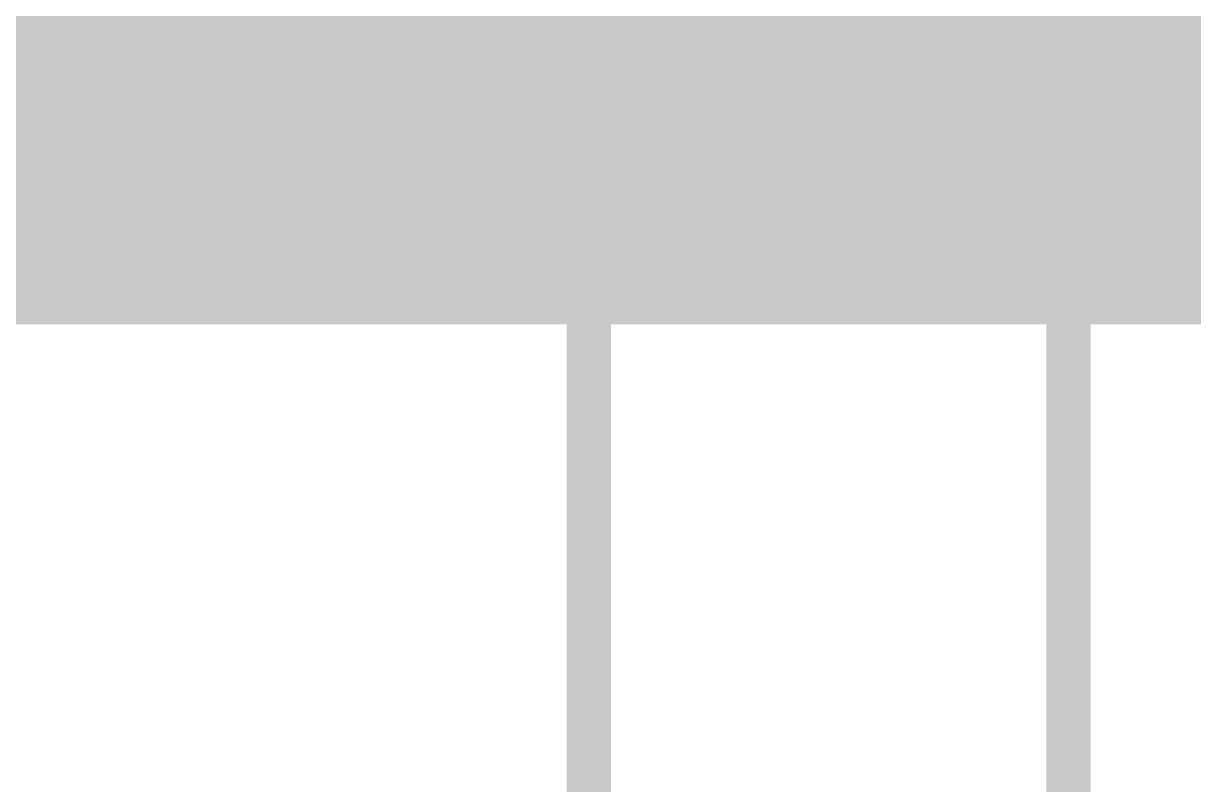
# Model space of a CAD drawing. Extents: x 0 to 165, y 0 to 217.
# Drawn here: x 81.24 to 118.91, y 24.38 to 48.88 of the extents above; entities that cross this region are included whole.
import ezdxf

# ---------------------------------------------------------------- set-up
doc = ezdxf.new("R2010")
doc.units = 0
doc.layers.add('16', color=175, linetype='CONTINUOUS')

msp = doc.modelspace()

# ---------------------------------------------------------------- linework, layer by layer
at = {"layer": '16'}
for points, const_width in [([(130.9878, 58.2422), (32.5374, 58.2422)], 38.1), ([(99.2124, 41.3258), (79.375, 41.3258)], 1.4224), ([(99.441, 41.0972), (99.2124, 41.3258)], 1.4224), ([(100.1522, 41.2242), (99.441, 40.513)], 1.4224), ([(114.5794, 41.2242), (100.1522, 41.2242)], 1.4224), ([(114.8842, 40.9194), (114.5794, 41.2242)], 1.4224), ([(99.441, 40.513), (99.441, 41.0972)], 1.4224), ([(115.3922, 41.021), (114.8842, 40.513)], 1.4224), ([(114.8842, 40.513), (114.8842, 40.9194)], 1.4224), ([(135.255, 41.021), (115.3922, 41.021)], 1.4224), ([(99.441, 21.5392), (99.441, 40.513)], 1.4224), ([(114.8842, 21.59), (114.8842, 40.513)], 1.4224)]:
    msp.add_lwpolyline(points, dxfattribs=dict(at, const_width=const_width))
at = {"layer": '16', "const_width": 0.7112}
for points in [[(99.4638, 41.5772, 1), (98.961, 41.0744)], [(99.2124, 40.9702, 1), (99.2124, 41.6814)], [(100.1522, 41.5798, 1), (100.1522, 40.8686)], [(100.4036, 40.9728, 1), (99.9008, 41.4756)], [(114.8308, 41.4756, 1), (114.328, 40.9728)], [(114.5794, 40.8686, 1), (114.5794, 41.5798)], [(99.7966, 41.0972, 1), (99.0854, 41.0972)], [(99.1896, 40.8458, 1), (99.6924, 41.3486)], [(115.2398, 40.9194, 1), (114.5286, 40.9194)], [(114.6328, 40.668, 1), (115.1356, 41.1708)], [(115.3922, 41.3766, 1), (115.3922, 40.6654)], [(115.6436, 40.7696, 1), (115.1408, 41.2724)], [(99.7966, 40.513, 1), (99.0854, 40.513)], [(99.1896, 40.7644, 1), (99.6924, 40.2616)], [(115.2398, 40.513, 1), (114.5286, 40.513)], [(114.6328, 40.7644, 1), (115.1356, 40.2616)], [(99.0854, 40.513, 1), (99.7966, 40.513)], [(114.5286, 40.513, 1), (115.2398, 40.513)]]:
    msp.add_lwpolyline(points, format="xyb", dxfattribs=at)

doc.saveas('drawing.dxf')
